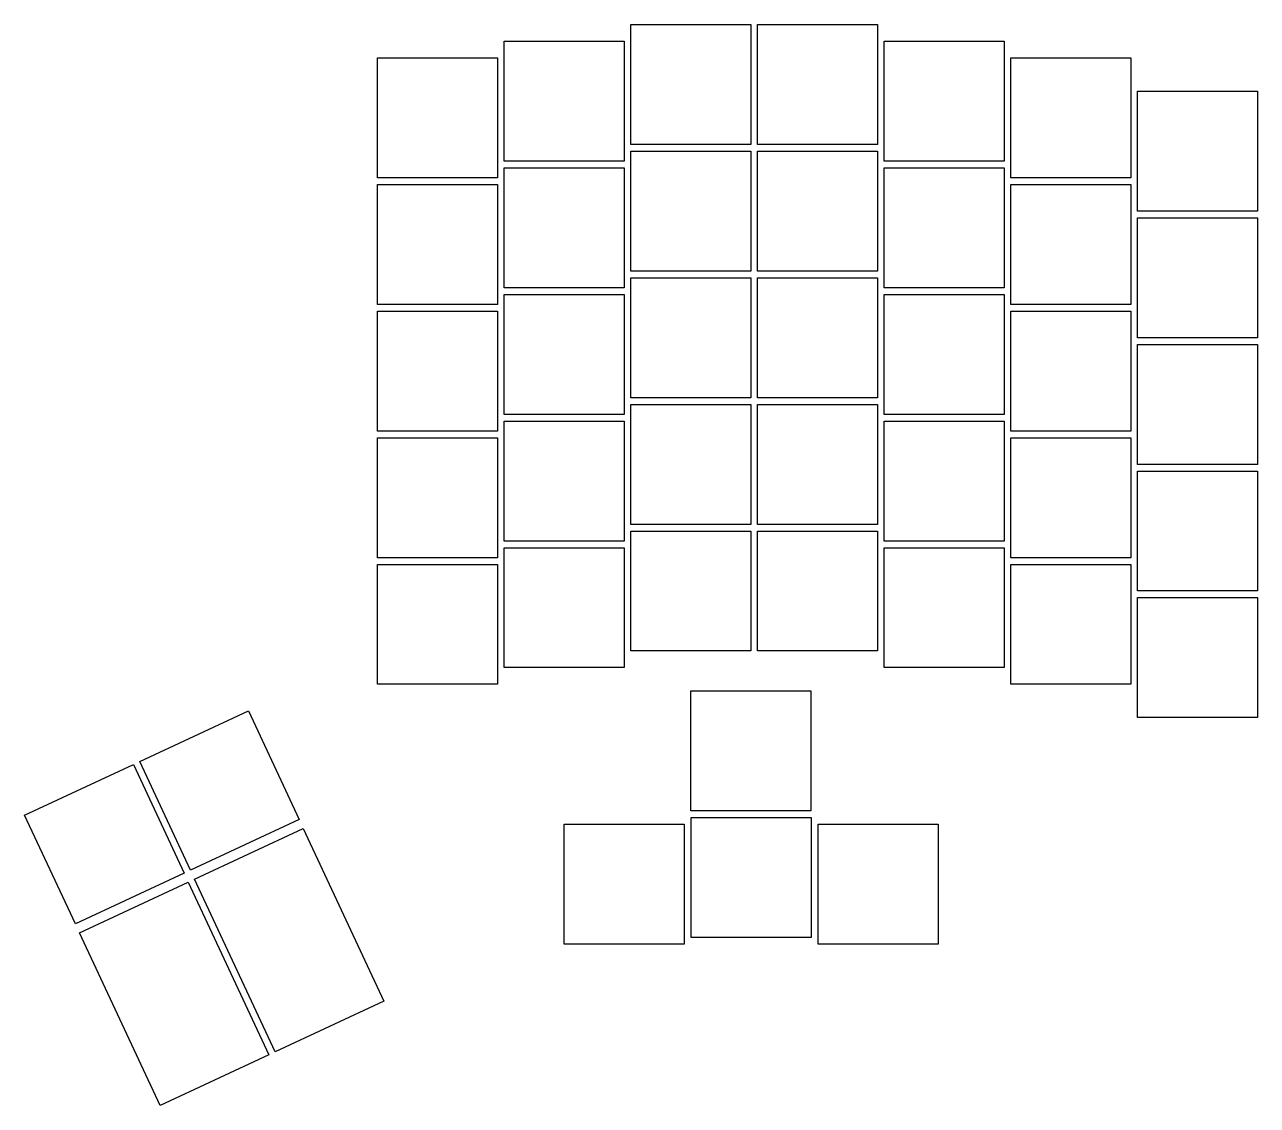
# Model space of a CAD drawing. Header units: millimetres. Extents: x -12 to 173, y -172 to -10.
import ezdxf

# ---------------------------------------------------------------- set-up
doc = ezdxf.new("R2010")
doc.units = ezdxf.units.MM

msp = doc.modelspace()

# ---------------------------------------------------------------- linework, layer by layer
for p, q in [((79, -10), (97, -10)), ((79, -28), (79, -10)), ((97, -10), (97, -28)), ((98, -10), (116, -10)), ((98, -28), (98, -10)), ((116, -10), (116, -28)), ((60, -12.5), (78, -12.5)), ((60, -30.5), (60, -12.5)), ((78, -12.5), (78, -30.5)), ((117, -12.5), (135, -12.5)), ((117, -30.5), (117, -12.5)), ((135, -12.5), (135, -30.5)), ((41, -15), (59, -15)), ((41, -33), (41, -15)), ((59, -15), (59, -33)), ((136, -15), (154, -15)), ((136, -33), (136, -15)), ((154, -15), (154, -33)), ((155, -20), (173, -20)), ((155, -38), (155, -20)), ((173, -20), (173, -38)), ((97, -28), (79, -28)), ((79, -29), (97, -29)), ((79, -47), (79, -29)), ((97, -29), (97, -47)), ((116, -28), (98, -28)), ((98, -29), (116, -29)), ((98, -47), (98, -29)), ((116, -29), (116, -47)), ((78, -30.5), (60, -30.5)), ((135, -30.5), (117, -30.5)), ((59, -33), (41, -33)), ((60, -31.5), (78, -31.5)), ((60, -49.5), (60, -31.5)), ((78, -31.5), (78, -49.5)), ((117, -31.5), (135, -31.5)), ((117, -49.5), (117, -31.5)), ((135, -31.5), (135, -49.5)), ((154, -33), (136, -33)), ((41, -34), (59, -34)), ((41, -52), (41, -34)), ((59, -34), (59, -52)), ((136, -34), (154, -34)), ((136, -52), (136, -34)), ((154, -34), (154, -52)), ((173, -38), (155, -38)), ((155, -39), (173, -39)), ((155, -57), (155, -39)), ((173, -39), (173, -57)), ((97, -47), (79, -47)), ((79, -48), (97, -48)), ((79, -66), (79, -48)), ((97, -48), (97, -66)), ((116, -47), (98, -47)), ((98, -48), (116, -48)), ((98, -66), (98, -48)), ((116, -48), (116, -66)), ((78, -49.5), (60, -49.5)), ((135, -49.5), (117, -49.5)), ((60, -50.5), (78, -50.5)), ((60, -68.5), (60, -50.5)), ((78, -50.5), (78, -68.5)), ((117, -50.5), (135, -50.5)), ((117, -68.5), (117, -50.5)), ((135, -50.5), (135, -68.5)), ((59, -52), (41, -52)), ((41, -53), (59, -53)), ((41, -71), (41, -53)), ((59, -53), (59, -71)), ((154, -52), (136, -52)), ((136, -53), (154, -53)), ((136, -71), (136, -53)), ((154, -53), (154, -71)), ((173, -57), (155, -57)), ((155, -58), (173, -58)), ((155, -76), (155, -58)), ((173, -58), (173, -76)), ((97, -66), (79, -66)), ((116, -66), (98, -66)), ((79, -67), (97, -67)), ((79, -85), (79, -67)), ((97, -67), (97, -85)), ((98, -67), (116, -67)), ((98, -85), (98, -67)), ((116, -67), (116, -85)), ((78, -68.5), (60, -68.5)), ((60, -69.5), (78, -69.5)), ((60, -87.5), (60, -69.5)), ((78, -69.5), (78, -87.5)), ((135, -68.5), (117, -68.5)), ((117, -69.5), (135, -69.5)), ((117, -87.5), (117, -69.5)), ((135, -69.5), (135, -87.5)), ((59, -71), (41, -71)), ((41, -72), (59, -72)), ((41, -90), (41, -72)), ((59, -72), (59, -90)), ((154, -71), (136, -71)), ((136, -72), (154, -72)), ((136, -90), (136, -72)), ((154, -72), (154, -90)), ((173, -76), (155, -76)), ((155, -77), (173, -77)), ((155, -95), (155, -77)), ((173, -77), (173, -95)), ((97, -85), (79, -85)), ((116, -85), (98, -85)), ((79, -86), (97, -86)), ((79, -104), (79, -86)), ((97, -86), (97, -104)), ((98, -86), (116, -86)), ((98, -104), (98, -86)), ((116, -86), (116, -104)), ((78, -87.5), (60, -87.5)), ((60, -88.5), (78, -88.5)), ((60, -106.5), (60, -88.5)), ((78, -88.5), (78, -106.5)), ((135, -87.5), (117, -87.5)), ((117, -88.5), (135, -88.5)), ((117, -106.5), (117, -88.5)), ((135, -88.5), (135, -106.5)), ((59, -90), (41, -90)), ((154, -90), (136, -90)), ((41, -91), (59, -91)), ((41, -109), (41, -91)), ((59, -91), (59, -109)), ((136, -91), (154, -91)), ((136, -109), (136, -91)), ((154, -91), (154, -109)), ((173, -95), (155, -95)), ((155, -96), (173, -96)), ((155, -114), (155, -96)), ((173, -96), (173, -114)), ((97, -104), (79, -104)), ((116, -104), (98, -104)), ((78, -106.5), (60, -106.5)), ((135, -106.5), (117, -106.5)), ((59, -109), (41, -109)), ((154, -109), (136, -109)), ((88, -110), (106, -110)), ((88, -128), (88, -110)), ((106, -110), (106, -128)), ((5.3, -120.6), (21.62, -112.99)), ((21.62, -112.99), (29.23, -129.3)), ((173, -114), (155, -114)), ((-11.96, -128.65), (4.35, -121.04)), ((4.35, -121.04), (11.96, -137.35)), ((12.91, -136.91), (5.3, -120.6)), ((-4.35, -144.96), (-11.96, -128.65)), ((29.23, -129.3), (12.91, -136.91)), ((106, -128), (88, -128)), ((88.05, -129), (106.05, -129)), ((88.05, -147), (88.05, -129)), ((106.05, -129), (106.05, -147)), ((13.54, -138.25), (29.85, -130.64)), ((29.85, -130.64), (41.93, -156.54)), ((69, -130), (87, -130)), ((69, -148), (69, -130)), ((87, -130), (87, -148)), ((107.1, -130), (125.1, -130)), ((107.1, -148), (107.1, -130)), ((125.1, -130), (125.1, -148)), ((11.96, -137.35), (-4.35, -144.96)), ((-3.73, -146.3), (12.58, -138.69)), ((12.58, -138.69), (24.66, -164.59)), ((25.61, -164.15), (13.54, -138.25)), ((8.35, -172.2), (-3.73, -146.3)), ((106.05, -147), (88.05, -147)), ((87, -148), (69, -148)), ((125.1, -148), (107.1, -148)), ((41.93, -156.54), (25.61, -164.15)), ((24.66, -164.59), (8.35, -172.2))]:
    msp.add_line(p, q)

doc.saveas('drawing.dxf')
